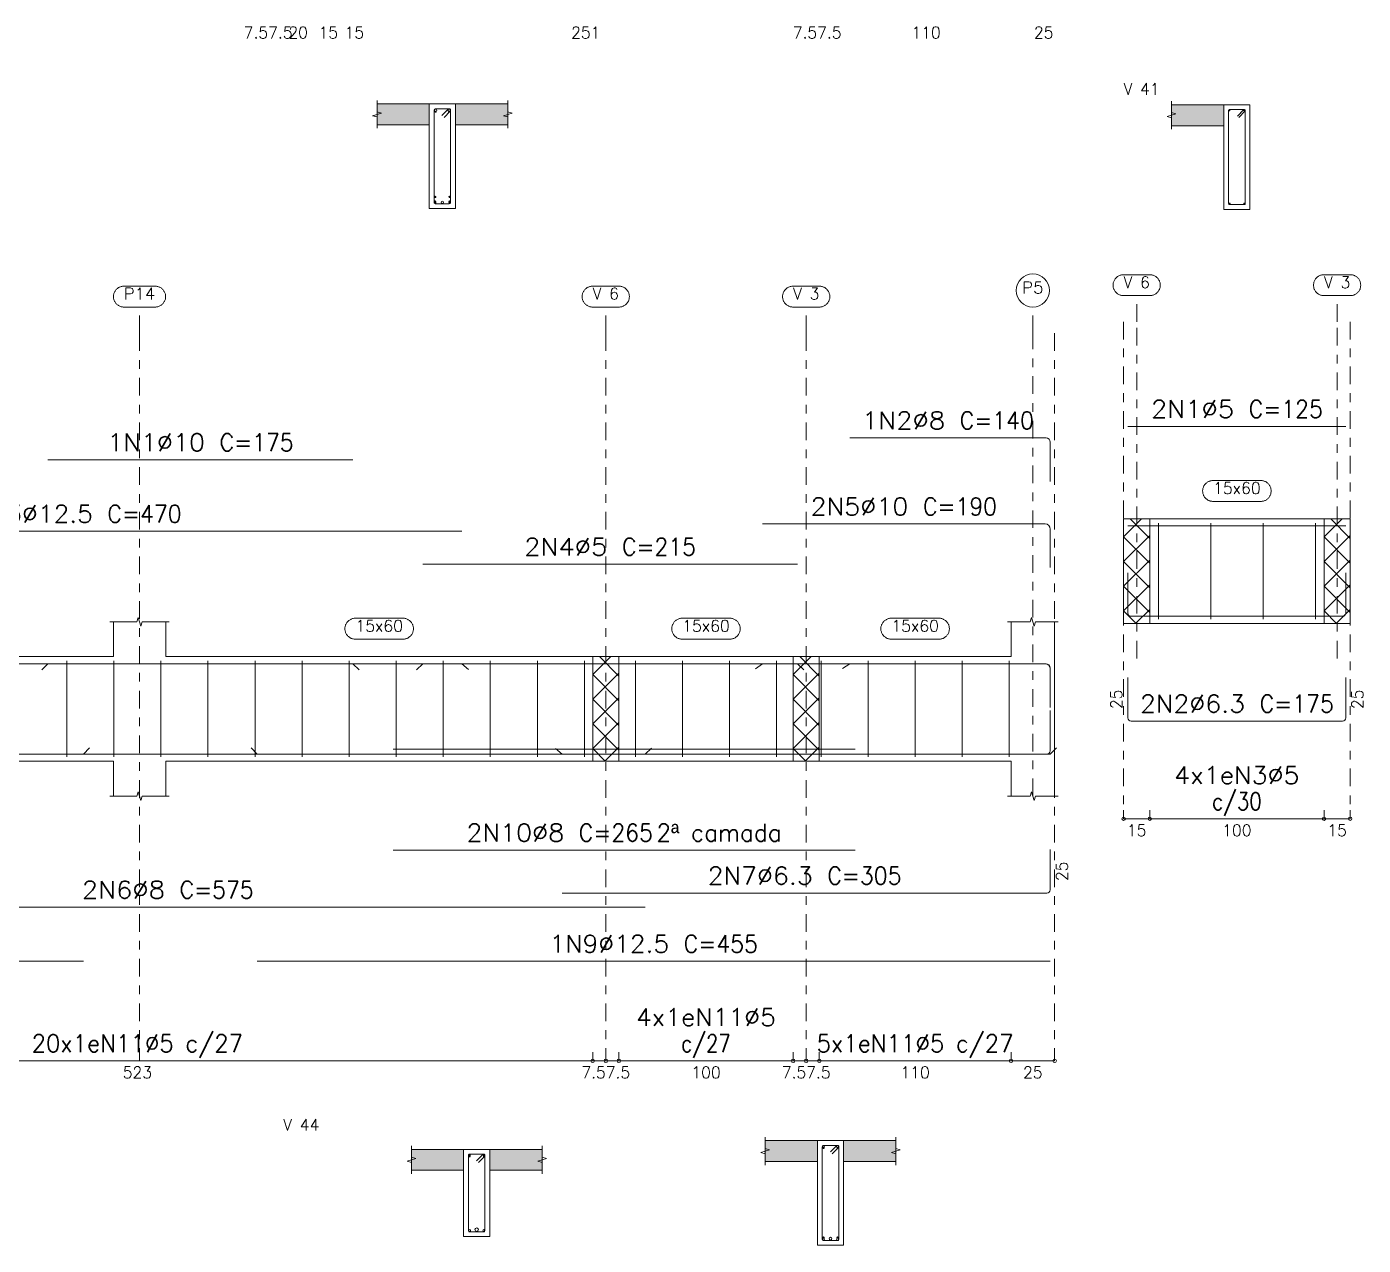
# Model space of a CAD drawing. Header units: millimetres. Extents: x 0 to 84, y 0 to 59.4.
# Drawn here: x 34.23 to 49.57, y 29.37 to 43.34 of the extents above; entities that cross this region are included whole.
import ezdxf
from ezdxf.enums import TextEntityAlignment as Align

# ---------------------------------------------------------------- set-up
doc = ezdxf.new("R2010")
doc.units = ezdxf.units.MM
doc.linetypes.add('CYPE_RAYAPUNTO', pattern=[0.4125, 0.2025, -0.105, 0, -0.105])
for name, color, linetype, lineweight in [('ARM_LONGITUDINAL_Ø10', 103, 'Continuous', 9), ('ARM_LONGITUDINAL_Ø12_5', 51, 'Continuous', 9), ('ARM_LONGITUDINAL_Ø16', 212, 'Continuous', 9), ('ARM_LONGITUDINAL_Ø20', 30, 'Continuous', 9), ('ARM_LONGITUDINAL_Ø5', 151, 'Continuous', 9), ('ARM_LONGITUDINAL_Ø6_3', 32, 'Continuous', 9), ('ARM_LONGITUDINAL_Ø8', 32, 'Continuous', 9), ('ARM_TRANSVERSAL_Ø5', 151, 'Continuous', 9), ('ELE_ARM_TRANS_TXT_EST', 3, 'Continuous', 9), ('ELE_CONT_NOS', 122, 'Continuous', 9), ('ELE_CONT_VIG_CONCRETO', 2, 'Continuous', 9), ('ELE_COT_COT_ANCORAGENS', 3, 'Continuous', 0), ('ELE_COT_COT_EST', 3, 'Continuous', 0), ('ELE_COT_COT_LIN_APOIOS', 2, 'CYPE_RAYAPUNTO', 0), ('ELE_COT_TEXTOS_ESTRIBOS', 122, 'Continuous', 0), ('ELE_REF_COT_LIN_AUX_COTA', 2, 'CYPE_RAYAPUNTO', 9), ('ELE_REF_NOME_PORTICO', 3, 'Continuous', 9), ('ELE_REF_REF_NOME', 3, 'Continuous', 9), ('ELE_REF_REF_REFERENCIA', 3, 'Continuous', 9), ('ELE_REF_TEXTO_REF_NOME', 3, 'Continuous', 9), ('ELE_REF_TEXTO_REF_REFERENCIA', 3, 'Continuous', 9), ('POR_ARM_LONG_ARM_TEXTOS', 3, 'Continuous', 9), ('POR_ARM_LONG_TXT_COMP', 3, 'Continuous', 9), ('POR_ARM_LONG_TXT_IND_LAYER_ARM_LONG', 3, 'Continuous', 9), ('SEC_CONT_LAJES_CORTE', 8, 'Continuous', 9), ('SEC_CONT_VIG_CONCRETO_CORTE', 2, 'Continuous', 9)]:
    doc.layers.add(name, color=color, linetype=linetype, lineweight=lineweight)
doc.styles.add('CYPETXT', font='', dxfattribs={"height": 0.2})
doc.styles.get('CYPETXT').set_extended_font_data('romans')

msp = doc.modelspace()

# ---------------------------------------------------------------- hatches: boundary and pattern name
at = {"layer": 'SEC_CONT_LAJES_CORTE', "true_color": 0xdad7d3}
for points in [[(38.252, 42.457), (38.852, 42.457), (38.852, 42.217), (38.252, 42.217)], [(39.752, 42.457), (39.152, 42.457), (39.152, 42.217), (39.752, 42.217)], [(47.369, 42.207), (47.969, 42.207), (47.969, 42.447), (47.369, 42.447)], [(42.706, 30.566), (43.306, 30.566), (43.306, 30.326), (42.706, 30.326)], [(44.206, 30.566), (43.606, 30.566), (43.606, 30.326), (44.206, 30.326)], [(38.646, 30.466), (39.246, 30.466), (39.246, 30.226), (38.646, 30.226)], [(40.146, 30.466), (39.546, 30.466), (39.546, 30.226), (40.146, 30.226)]]:
    msp.add_hatch(color=254, dxfattribs=at).paths.add_polyline_path(points, flags=0)

# ---------------------------------------------------------------- linework, layer by layer
at = {"layer": 'ARM_LONGITUDINAL_Ø10'}
for p, q in [((34.476, 36.036), (34.406, 35.965)), ((37.976, 36.036), (38.047, 35.965)), ((42.677, 36.036), (42.596, 35.976)), ((34.883, 35), (34.954, 35.071))]:
    msp.add_line(p, q, dxfattribs=at)
for points in [[(34.476, 38.375), (37.976, 38.375)], [(45.977, 37.139), (45.977, 37.579), (45.972, 37.602), (45.959, 37.622), (45.94, 37.635), (45.917, 37.639), (42.677, 37.639)], [(34.476, 36.036), (37.976, 36.036)], [(45.977, 35.536), (45.977, 35.976), (45.972, 35.999), (45.959, 36.018), (45.94, 36.031), (45.917, 36.036), (42.677, 36.036)], [(30.883, 35), (34.883, 35)], [(30.883, 32.624), (34.883, 32.624)]]:
    msp.add_lwpolyline(points, dxfattribs=at)
for centre in [(43.376, 30.496), (43.536, 30.496), (39.316, 29.536), (39.476, 29.536), (43.376, 29.436), (43.536, 29.436)]:
    msp.add_circle(centre, 0.01, dxfattribs=at)
at = {"layer": 'ARM_LONGITUDINAL_Ø12_5'}
for p, q in [((39.227, 36.036), (39.301, 35.969)), ((36.877, 35), (36.806, 35.071)), ((45.977, 35), (46.048, 35.071))]:
    msp.add_line(p, q, dxfattribs=at)
for points in [[(30.327, 37.055), (30.327, 37.48), (30.333, 37.509), (30.349, 37.533), (30.373, 37.549), (30.402, 37.555), (39.227, 37.555)], [(30.327, 35.536), (30.327, 35.961), (30.333, 35.989), (30.349, 36.014), (30.373, 36.03), (30.402, 36.036), (39.227, 36.036)], [(45.977, 35), (36.877, 35)], [(45.977, 32.624), (36.877, 32.624)]]:
    msp.add_lwpolyline(points, dxfattribs=at)
for centre in [(38.924, 42.384), (39.079, 42.384), (39.002, 41.329)]:
    msp.add_circle(centre, 0.0125, dxfattribs=at)
at = {"layer": 'ARM_LONGITUDINAL_Ø16'}
msp.add_circle((43.456, 29.442), 0.016, dxfattribs=at)
at = {"layer": 'ARM_LONGITUDINAL_Ø20'}
msp.add_circle((39.396, 29.546), 0.02, dxfattribs=at)
at = {"layer": 'ARM_LONGITUDINAL_Ø5'}
for p, q in [((38.777, 36.036), (38.706, 35.965)), ((43.077, 36.036), (43.148, 35.965))]:
    msp.add_line(p, q, dxfattribs=at)
for points in [[(49.369, 38.758), (46.869, 38.758)], [(49.369, 37.616), (46.869, 37.616)], [(43.077, 37.178), (38.777, 37.178)], [(43.077, 36.036), (38.777, 36.036)]]:
    msp.add_lwpolyline(points, dxfattribs=at)
for centre in [(38.924, 42.367), (39.079, 42.367), (48.034, 42.382), (48.204, 42.382), (39.314, 30.385), (39.478, 30.385), (43.376, 30.481), (43.536, 30.481)]:
    msp.add_circle(centre, 0.005, dxfattribs=at)
at = {"layer": 'ARM_LONGITUDINAL_Ø6_3'}
msp.add_line((40.377, 35), (40.3, 35.064), dxfattribs=at)
for points in [[(49.369, 37.08), (49.369, 36.617), (49.366, 36.603), (49.358, 36.591), (49.346, 36.582), (49.331, 36.58), (46.907, 36.58), (46.892, 36.582), (46.88, 36.591), (46.872, 36.603), (46.869, 36.617), (46.869, 37.08)], [(49.369, 35.878), (49.369, 35.415), (49.366, 35.401), (49.358, 35.389), (49.346, 35.38), (49.331, 35.378), (46.907, 35.378), (46.892, 35.38), (46.88, 35.389), (46.872, 35.401), (46.869, 35.415), (46.869, 35.878)], [(45.977, 35.5), (45.977, 35.038), (45.974, 35.023), (45.966, 35.011), (45.953, 35.003), (45.939, 35), (40.377, 35)], [(45.977, 33.905), (45.977, 33.443), (45.974, 33.428), (45.966, 33.416), (45.953, 33.408), (45.939, 33.405), (40.377, 33.405)]]:
    msp.add_lwpolyline(points, dxfattribs=at)
for centre in [(38.92, 41.339), (39.084, 41.339), (48.035, 41.313), (48.203, 41.313)]:
    msp.add_circle(centre, 0.0063, dxfattribs=at)
at = {"layer": 'ARM_LONGITUDINAL_Ø8'}
for p, q in [((43.677, 36.036), (43.593, 35.982)), ((41.327, 35), (41.401, 35.067))]:
    msp.add_line(p, q, dxfattribs=at)
for points in [[(45.977, 38.127), (45.977, 38.579), (45.973, 38.597), (45.963, 38.613), (45.947, 38.623), (45.929, 38.627), (43.677, 38.627)], [(45.977, 35.536), (45.977, 35.988), (45.973, 36.006), (45.963, 36.022), (45.947, 36.032), (45.929, 36.036), (43.677, 36.036)], [(30.327, 35.5), (30.327, 35.048), (30.33, 35.029), (30.341, 35.014), (30.356, 35.003), (30.375, 35), (41.327, 35)], [(38.437, 35.056), (43.737, 35.056)], [(38.437, 33.898), (43.737, 33.898)], [(30.327, 33.744), (30.327, 33.292), (30.33, 33.273), (30.341, 33.258), (30.356, 33.247), (30.375, 33.244), (41.327, 33.244)]]:
    msp.add_lwpolyline(points, dxfattribs=at)
for centre in [(38.92, 41.39), (38.92, 41.325), (39.084, 41.39), (39.084, 41.325), (39.314, 30.398), (39.478, 30.398), (43.376, 29.454), (43.536, 29.454)]:
    msp.add_circle(centre, 0.008, dxfattribs=at)
at = {"layer": 'ARM_TRANSVERSAL_Ø5'}
for p, q in [((47.219, 37.648), (47.219, 36.548)), ((47.819, 37.648), (47.819, 36.548)), ((48.419, 37.648), (48.419, 36.548)), ((49.019, 37.648), (49.019, 36.548)), ((34.692, 36.068), (34.692, 34.968)), ((35.232, 36.068), (35.232, 34.968)), ((35.772, 36.068), (35.772, 34.968)), ((36.312, 36.068), (36.312, 34.968)), ((36.852, 36.068), (36.852, 34.968)), ((37.392, 36.068), (37.392, 34.968)), ((37.932, 36.068), (37.932, 34.968)), ((38.472, 36.068), (38.472, 34.968)), ((39.012, 36.068), (39.012, 34.968)), ((39.552, 36.068), (39.552, 34.968)), ((40.092, 36.068), (40.092, 34.968)), ((40.632, 36.068), (40.632, 34.968)), ((41.217, 36.068), (41.217, 34.968)), ((41.757, 36.068), (41.757, 34.968)), ((42.297, 36.068), (42.297, 34.968)), ((42.837, 36.068), (42.837, 34.968)), ((43.347, 36.068), (43.347, 34.968)), ((43.887, 36.068), (43.887, 34.968)), ((44.427, 36.068), (44.427, 34.968)), ((44.967, 36.068), (44.967, 34.968)), ((45.507, 36.068), (45.507, 34.968))]:
    msp.add_line(p, q, dxfattribs=at)
for points in [[(39.021, 42.301), (39.092, 42.372), (39.094, 42.374), (39.095, 42.377), (39.096, 42.381), (39.097, 42.384), (39.096, 42.388), (39.095, 42.391), (39.094, 42.394), (39.092, 42.396), (39.089, 42.399), (39.086, 42.4), (39.083, 42.401), (39.079, 42.402), (38.924, 42.402), (38.918, 42.4), (38.912, 42.396), (38.908, 42.391), (38.907, 42.384), (38.907, 41.329), (38.908, 41.322), (38.912, 41.317), (38.918, 41.313), (38.924, 41.312), (39.079, 41.312), (39.086, 41.313), (39.092, 41.317), (39.095, 41.322), (39.097, 41.329), (39.097, 42.384), (39.096, 42.388), (39.095, 42.391), (39.094, 42.394), (39.092, 42.396), (39.089, 42.399), (39.086, 42.4), (39.083, 42.401), (39.079, 42.402), (39.076, 42.401), (39.073, 42.4), (39.07, 42.399), (39.067, 42.396), (38.996, 42.326)], [(48.14, 42.302), (48.211, 42.373), (48.212, 42.374), (48.213, 42.376), (48.214, 42.378), (48.214, 42.381), (48.214, 42.383), (48.213, 42.385), (48.212, 42.387), (48.211, 42.389), (48.209, 42.39), (48.207, 42.391), (48.205, 42.392), (48.203, 42.392), (48.035, 42.392), (48.031, 42.391), (48.027, 42.389), (48.025, 42.385), (48.024, 42.381), (48.024, 41.313), (48.025, 41.309), (48.027, 41.305), (48.031, 41.303), (48.035, 41.302), (48.203, 41.302), (48.207, 41.303), (48.211, 41.305), (48.213, 41.309), (48.214, 41.313), (48.214, 42.381), (48.214, 42.383), (48.213, 42.385), (48.212, 42.387), (48.211, 42.389), (48.209, 42.39), (48.207, 42.391), (48.205, 42.392), (48.203, 42.392), (48.201, 42.392), (48.199, 42.391), (48.198, 42.391), (48.196, 42.39), (48.195, 42.389), (48.124, 42.318)], [(39.416, 30.315), (39.487, 30.386), (39.489, 30.388), (39.49, 30.391), (39.491, 30.393), (39.491, 30.396), (39.491, 30.399), (39.49, 30.402), (39.489, 30.405), (39.487, 30.407), (39.484, 30.409), (39.482, 30.41), (39.479, 30.411), (39.476, 30.411), (39.316, 30.411), (39.31, 30.41), (39.305, 30.407), (39.302, 30.402), (39.301, 30.396), (39.301, 29.536), (39.302, 29.531), (39.305, 29.526), (39.31, 29.522), (39.316, 29.521), (39.476, 29.521), (39.482, 29.522), (39.487, 29.526), (39.49, 29.531), (39.491, 29.536), (39.491, 30.396), (39.491, 30.399), (39.49, 30.402), (39.489, 30.405), (39.487, 30.407), (39.484, 30.409), (39.482, 30.41), (39.479, 30.411), (39.476, 30.411), (39.474, 30.411), (39.471, 30.411), (39.469, 30.41), (39.467, 30.408), (39.465, 30.407), (39.395, 30.336)], [(43.476, 30.415), (43.548, 30.488), (43.55, 30.49), (43.551, 30.492), (43.551, 30.494), (43.551, 30.496), (43.551, 30.499), (43.55, 30.502), (43.549, 30.505), (43.547, 30.507), (43.545, 30.509), (43.542, 30.51), (43.539, 30.511), (43.536, 30.511), (43.376, 30.511), (43.371, 30.51), (43.366, 30.507), (43.362, 30.502), (43.361, 30.496), (43.361, 29.436), (43.362, 29.431), (43.366, 29.426), (43.371, 29.422), (43.376, 29.421), (43.536, 29.421), (43.542, 29.422), (43.547, 29.426), (43.55, 29.431), (43.551, 29.436), (43.551, 30.496), (43.551, 30.499), (43.55, 30.502), (43.549, 30.505), (43.547, 30.507), (43.545, 30.509), (43.542, 30.51), (43.539, 30.511), (43.536, 30.511), (43.533, 30.511), (43.531, 30.51), (43.528, 30.509), (43.526, 30.507), (43.455, 30.436)]]:
    msp.add_lwpolyline(points, dxfattribs=at)
at = {"layer": 'ELE_CONT_NOS'}
for p, q in [((46.819, 37.698), (46.819, 36.498)), ((49.419, 37.698), (49.419, 36.498)), ((35.227, 36.118), (35.227, 36.518)), ((35.827, 36.118), (35.827, 36.518)), ((45.527, 36.118), (45.527, 36.518)), ((46.027, 36.118), (46.027, 36.518)), ((40.727, 36.118), (40.727, 36.118)), ((41.027, 36.118), (41.027, 36.118)), ((43.027, 36.118), (43.027, 36.118)), ((43.327, 36.118), (43.327, 36.118)), ((35.227, 34.918), (35.227, 34.518)), ((35.827, 34.918), (35.827, 34.518)), ((40.727, 34.918), (40.727, 34.918)), ((41.027, 34.918), (41.027, 34.918)), ((43.027, 34.918), (43.027, 34.918)), ((43.327, 34.918), (43.327, 34.918)), ((45.527, 34.918), (45.527, 34.518)), ((46.027, 34.918), (46.027, 34.518))]:
    msp.add_line(p, q, dxfattribs=at)
at = {"layer": 'ELE_CONT_NOS', "lineweight": 0}
for p, q in [((46.819, 37.49), (47.026, 37.698)), ((47.119, 37.473), (46.895, 37.698)), ((49.119, 37.49), (49.326, 37.698)), ((49.419, 37.473), (49.195, 37.698)), ((46.819, 37.208), (47.119, 37.508)), ((47.119, 37.19), (46.819, 37.49)), ((49.119, 37.208), (49.419, 37.508)), ((49.419, 37.19), (49.119, 37.49)), ((46.819, 36.925), (47.119, 37.225)), ((47.119, 36.908), (46.819, 37.208)), ((49.119, 36.925), (49.419, 37.225)), ((49.419, 36.908), (49.119, 37.208)), ((46.819, 36.642), (47.119, 36.942)), ((47.119, 36.625), (46.819, 36.925)), ((49.119, 36.642), (49.419, 36.942)), ((49.419, 36.625), (49.119, 36.925)), ((46.957, 36.498), (47.119, 36.659)), ((49.257, 36.498), (49.419, 36.659)), ((46.963, 36.498), (46.819, 36.642)), ((49.263, 36.498), (49.119, 36.642)), ((40.727, 35.911), (40.934, 36.118)), ((41.027, 35.894), (40.803, 36.118)), ((43.027, 35.911), (43.234, 36.118)), ((43.327, 35.894), (43.103, 36.118)), ((40.727, 35.628), (41.027, 35.928)), ((41.027, 35.611), (40.727, 35.911)), ((43.027, 35.628), (43.327, 35.928)), ((43.327, 35.611), (43.027, 35.911)), ((40.727, 35.345), (41.027, 35.645)), ((41.027, 35.328), (40.727, 35.628)), ((43.027, 35.345), (43.327, 35.645)), ((43.327, 35.328), (43.027, 35.628)), ((40.727, 35.062), (41.027, 35.362)), ((41.027, 35.045), (40.727, 35.345)), ((43.027, 35.062), (43.327, 35.362)), ((43.327, 35.045), (43.027, 35.345)), ((40.871, 34.918), (40.727, 35.062)), ((40.865, 34.918), (41.027, 35.079)), ((43.171, 34.918), (43.027, 35.062)), ((43.165, 34.918), (43.327, 35.079))]:
    msp.add_line(p, q, dxfattribs=at)
at = {"layer": 'ELE_CONT_NOS'}
for points in [[(46.819, 37.698), (47.119, 37.698)], [(49.119, 37.698), (49.419, 37.698)], [(35.187, 36.518), (35.497, 36.518), (35.512, 36.568), (35.542, 36.468), (35.557, 36.518), (35.867, 36.518)], [(45.487, 36.518), (45.747, 36.518), (45.762, 36.568), (45.792, 36.468), (45.807, 36.518), (46.067, 36.518)], [(46.819, 36.498), (47.119, 36.498)], [(49.119, 36.498), (49.419, 36.498)], [(40.727, 36.118), (41.027, 36.118)], [(43.027, 36.118), (43.327, 36.118)], [(46.027, 36.118), (46.027, 34.918)], [(40.727, 34.918), (41.027, 34.918)], [(43.027, 34.918), (43.327, 34.918)], [(35.187, 34.518), (35.497, 34.518), (35.512, 34.568), (35.542, 34.468), (35.557, 34.518), (35.867, 34.518)], [(45.487, 34.518), (45.747, 34.518), (45.762, 34.568), (45.792, 34.468), (45.807, 34.518), (46.067, 34.518)]]:
    msp.add_lwpolyline(points, dxfattribs=at)
at = {"layer": 'ELE_CONT_NOS', "lineweight": 0}
for points in [[(46.819, 37.698), (46.819, 36.498), (47.119, 36.498), (47.119, 37.698), (46.819, 37.698)], [(49.119, 37.698), (49.119, 36.498), (49.419, 36.498), (49.419, 37.698), (49.119, 37.698)], [(40.727, 36.118), (40.727, 34.918), (41.027, 34.918), (41.027, 36.118), (40.727, 36.118)], [(43.027, 36.118), (43.027, 34.918), (43.327, 34.918), (43.327, 36.118), (43.027, 36.118)]]:
    msp.add_lwpolyline(points, close=True, dxfattribs=at)
at = {"layer": 'ELE_CONT_VIG_CONCRETO'}
for p, q in [((47.119, 37.698), (49.119, 37.698)), ((47.119, 36.498), (49.119, 36.498)), ((30.577, 36.118), (35.227, 36.118)), ((35.827, 36.118), (40.727, 36.118)), ((41.027, 36.118), (43.027, 36.118)), ((43.327, 36.118), (45.527, 36.118)), ((30.577, 34.918), (35.227, 34.918)), ((35.827, 34.918), (40.727, 34.918)), ((41.027, 34.918), (43.027, 34.918)), ((43.327, 34.918), (45.527, 34.918))]:
    msp.add_line(p, q, dxfattribs=at)
at = {"layer": 'ELE_COT_COT_EST'}
for p, q in [((46.819, 34.258), (46.819, 34.358)), ((47.119, 34.258), (47.119, 34.358)), ((49.119, 34.258), (49.119, 34.358)), ((40.727, 31.482), (40.727, 31.582)), ((40.877, 31.482), (40.877, 31.582)), ((41.027, 31.482), (41.027, 31.582)), ((43.027, 31.482), (43.027, 31.582)), ((43.177, 31.482), (43.177, 31.582)), ((43.327, 31.482), (43.327, 31.582)), ((45.527, 31.482), (45.527, 31.582))]:
    msp.add_line(p, q, dxfattribs=at)
for points in [[(46.819, 34.258), (47.119, 34.258), (47.119, 34.358)], [(47.119, 34.258), (49.119, 34.258), (49.119, 34.358)], [(49.119, 34.258), (49.419, 34.258), (49.419, 34.358)], [(30.277, 31.482), (40.727, 31.482), (40.727, 31.582)], [(40.727, 31.482), (40.877, 31.482), (40.877, 31.582)], [(40.877, 31.482), (41.027, 31.482), (41.027, 31.582)], [(41.027, 31.482), (43.027, 31.482), (43.027, 31.582)], [(43.027, 31.482), (43.177, 31.482), (43.177, 31.582)], [(43.177, 31.482), (43.327, 31.482), (43.327, 31.582)], [(43.327, 31.482), (45.527, 31.482), (45.527, 31.582)], [(45.527, 31.482), (46.027, 31.482), (46.027, 31.582)]]:
    msp.add_lwpolyline(points, dxfattribs=at)
for centre in [(46.819, 34.258), (47.119, 34.258), (47.119, 34.258), (49.119, 34.258), (49.119, 34.258), (49.419, 34.258), (40.727, 31.482), (40.727, 31.482), (40.877, 31.482), (40.877, 31.482), (41.027, 31.482), (41.027, 31.482), (43.027, 31.482), (43.027, 31.482), (43.177, 31.482), (43.177, 31.482), (43.327, 31.482), (43.327, 31.482), (45.527, 31.482), (45.527, 31.482), (46.027, 31.482)]:
    msp.add_circle(centre, 0.02, dxfattribs=at)
at = {"layer": 'ELE_COT_COT_LIN_APOIOS'}
for p, q in [((46.819, 39.958), (46.819, 34.258)), ((49.419, 39.958), (49.419, 34.258)), ((35.527, 39.827), (35.527, 31.482)), ((40.877, 39.827), (40.877, 31.482)), ((43.177, 39.827), (43.177, 31.482)), ((46.027, 39.827), (46.027, 31.482))]:
    msp.add_line(p, q, dxfattribs=at)
at = {"layer": 'ELE_REF_COT_LIN_AUX_COTA'}
for p, q in [((46.969, 39.958), (46.969, 40.258)), ((49.269, 39.958), (49.269, 40.258)), ((35.527, 39.827), (35.527, 40.127)), ((40.877, 39.827), (40.877, 40.127)), ((43.177, 39.827), (43.177, 40.127)), ((45.777, 39.827), (45.777, 40.127)), ((46.969, 36.098), (46.969, 39.958)), ((49.269, 36.098), (49.269, 39.958)), ((45.777, 34.518), (45.777, 39.827))]:
    msp.add_line(p, q, dxfattribs=at)
at = {"layer": 'ELE_REF_REF_NOME'}
for points in [[(48.392, 38.138), (48.4, 38.137), (48.408, 38.137), (48.416, 38.135), (48.424, 38.133), (48.431, 38.131), (48.439, 38.128), (48.446, 38.125), (48.453, 38.121), (48.46, 38.117), (48.466, 38.112), (48.472, 38.107), (48.478, 38.101), (48.484, 38.095), (48.489, 38.089), (48.493, 38.082), (48.497, 38.075), (48.501, 38.068), (48.504, 38.061), (48.507, 38.053), (48.509, 38.045), (48.51, 38.038), (48.511, 38.03), (48.512, 38.022), (48.512, 38.014), (48.511, 38.006), (48.51, 37.998), (48.509, 37.99), (48.507, 37.982), (48.504, 37.974), (48.501, 37.967), (48.497, 37.96), (48.493, 37.953), (48.489, 37.946), (48.484, 37.94), (48.478, 37.934), (48.472, 37.929), (48.466, 37.923), (48.46, 37.919), (48.453, 37.914), (48.446, 37.91), (48.439, 37.907), (48.431, 37.904), (48.424, 37.902), (48.416, 37.9), (48.408, 37.899), (48.4, 37.898), (48.392, 37.898), (47.846, 37.898), (47.838, 37.898), (47.83, 37.899), (47.822, 37.9), (47.814, 37.902), (47.807, 37.904), (47.799, 37.907), (47.792, 37.91), (47.785, 37.914), (47.778, 37.919), (47.772, 37.923), (47.765, 37.929), (47.76, 37.934), (47.754, 37.94), (47.749, 37.946), (47.745, 37.953), (47.741, 37.96), (47.737, 37.967), (47.734, 37.974), (47.731, 37.982), (47.729, 37.99), (47.728, 37.998), (47.727, 38.006), (47.726, 38.014), (47.726, 38.022), (47.727, 38.03), (47.728, 38.038), (47.729, 38.045), (47.731, 38.053), (47.734, 38.061), (47.737, 38.068), (47.741, 38.075), (47.745, 38.082), (47.749, 38.089), (47.754, 38.095), (47.76, 38.101), (47.765, 38.107), (47.772, 38.112), (47.778, 38.117), (47.785, 38.121), (47.792, 38.125), (47.799, 38.128), (47.807, 38.131), (47.814, 38.133), (47.822, 38.135), (47.83, 38.137), (47.838, 38.137), (47.846, 38.138), (48.392, 38.138)], [(38.55, 36.558), (38.558, 36.558), (38.566, 36.557), (38.574, 36.555), (38.582, 36.554), (38.589, 36.551), (38.597, 36.548), (38.604, 36.545), (38.611, 36.541), (38.618, 36.537), (38.624, 36.532), (38.63, 36.527), (38.636, 36.521), (38.641, 36.515), (38.646, 36.509), (38.651, 36.502), (38.655, 36.495), (38.659, 36.488), (38.662, 36.481), (38.664, 36.473), (38.667, 36.466), (38.668, 36.458), (38.669, 36.45), (38.67, 36.442), (38.67, 36.434), (38.669, 36.426), (38.668, 36.418), (38.667, 36.41), (38.664, 36.402), (38.662, 36.395), (38.659, 36.387), (38.655, 36.38), (38.651, 36.373), (38.646, 36.367), (38.641, 36.36), (38.636, 36.354), (38.63, 36.349), (38.624, 36.344), (38.618, 36.339), (38.611, 36.335), (38.604, 36.331), (38.597, 36.327), (38.589, 36.324), (38.582, 36.322), (38.574, 36.32), (38.566, 36.319), (38.558, 36.318), (38.55, 36.318), (38.004, 36.318), (37.996, 36.318), (37.988, 36.319), (37.98, 36.32), (37.972, 36.322), (37.964, 36.324), (37.957, 36.327), (37.95, 36.331), (37.943, 36.335), (37.936, 36.339), (37.929, 36.344), (37.923, 36.349), (37.918, 36.354), (37.912, 36.36), (37.907, 36.367), (37.903, 36.373), (37.899, 36.38), (37.895, 36.387), (37.892, 36.395), (37.889, 36.402), (37.887, 36.41), (37.885, 36.418), (37.884, 36.426), (37.884, 36.434), (37.884, 36.442), (37.884, 36.45), (37.885, 36.458), (37.887, 36.466), (37.889, 36.473), (37.892, 36.481), (37.895, 36.488), (37.899, 36.495), (37.903, 36.502), (37.907, 36.509), (37.912, 36.515), (37.918, 36.521), (37.923, 36.527), (37.929, 36.532), (37.936, 36.537), (37.943, 36.541), (37.95, 36.545), (37.957, 36.548), (37.964, 36.551), (37.972, 36.554), (37.98, 36.555), (37.988, 36.557), (37.996, 36.558), (38.004, 36.558), (38.55, 36.558)], [(42.3, 36.558), (42.308, 36.558), (42.316, 36.557), (42.324, 36.555), (42.332, 36.554), (42.339, 36.551), (42.347, 36.548), (42.354, 36.545), (42.361, 36.541), (42.368, 36.537), (42.374, 36.532), (42.38, 36.527), (42.386, 36.521), (42.391, 36.515), (42.396, 36.509), (42.401, 36.502), (42.405, 36.495), (42.409, 36.488), (42.412, 36.481), (42.414, 36.473), (42.417, 36.466), (42.418, 36.458), (42.419, 36.45), (42.42, 36.442), (42.42, 36.434), (42.419, 36.426), (42.418, 36.418), (42.417, 36.41), (42.414, 36.402), (42.412, 36.395), (42.409, 36.387), (42.405, 36.38), (42.401, 36.373), (42.396, 36.367), (42.391, 36.36), (42.386, 36.354), (42.38, 36.349), (42.374, 36.344), (42.368, 36.339), (42.361, 36.335), (42.354, 36.331), (42.347, 36.327), (42.339, 36.324), (42.332, 36.322), (42.324, 36.32), (42.316, 36.319), (42.308, 36.318), (42.3, 36.318), (41.754, 36.318), (41.746, 36.318), (41.738, 36.319), (41.73, 36.32), (41.722, 36.322), (41.714, 36.324), (41.707, 36.327), (41.7, 36.331), (41.693, 36.335), (41.686, 36.339), (41.679, 36.344), (41.673, 36.349), (41.668, 36.354), (41.662, 36.36), (41.657, 36.367), (41.653, 36.373), (41.649, 36.38), (41.645, 36.387), (41.642, 36.395), (41.639, 36.402), (41.637, 36.41), (41.635, 36.418), (41.634, 36.426), (41.634, 36.434), (41.634, 36.442), (41.634, 36.45), (41.635, 36.458), (41.637, 36.466), (41.639, 36.473), (41.642, 36.481), (41.645, 36.488), (41.649, 36.495), (41.653, 36.502), (41.657, 36.509), (41.662, 36.515), (41.668, 36.521), (41.673, 36.527), (41.679, 36.532), (41.686, 36.537), (41.693, 36.541), (41.7, 36.545), (41.707, 36.548), (41.714, 36.551), (41.722, 36.554), (41.73, 36.555), (41.738, 36.557), (41.746, 36.558), (41.754, 36.558), (42.3, 36.558)], [(44.7, 36.558), (44.708, 36.558), (44.716, 36.557), (44.724, 36.555), (44.732, 36.554), (44.739, 36.551), (44.747, 36.548), (44.754, 36.545), (44.761, 36.541), (44.768, 36.537), (44.774, 36.532), (44.78, 36.527), (44.786, 36.521), (44.791, 36.515), (44.796, 36.509), (44.801, 36.502), (44.805, 36.495), (44.809, 36.488), (44.812, 36.481), (44.814, 36.473), (44.817, 36.466), (44.818, 36.458), (44.819, 36.45), (44.82, 36.442), (44.82, 36.434), (44.819, 36.426), (44.818, 36.418), (44.817, 36.41), (44.814, 36.402), (44.812, 36.395), (44.809, 36.387), (44.805, 36.38), (44.801, 36.373), (44.796, 36.367), (44.791, 36.36), (44.786, 36.354), (44.78, 36.349), (44.774, 36.344), (44.768, 36.339), (44.761, 36.335), (44.754, 36.331), (44.747, 36.327), (44.739, 36.324), (44.732, 36.322), (44.724, 36.32), (44.716, 36.319), (44.708, 36.318), (44.7, 36.318), (44.154, 36.318), (44.146, 36.318), (44.138, 36.319), (44.13, 36.32), (44.122, 36.322), (44.114, 36.324), (44.107, 36.327), (44.1, 36.331), (44.093, 36.335), (44.086, 36.339), (44.079, 36.344), (44.073, 36.349), (44.068, 36.354), (44.062, 36.36), (44.057, 36.367), (44.053, 36.373), (44.049, 36.38), (44.045, 36.387), (44.042, 36.395), (44.039, 36.402), (44.037, 36.41), (44.035, 36.418), (44.034, 36.426), (44.034, 36.434), (44.034, 36.442), (44.034, 36.45), (44.035, 36.458), (44.037, 36.466), (44.039, 36.473), (44.042, 36.481), (44.045, 36.488), (44.049, 36.495), (44.053, 36.502), (44.057, 36.509), (44.062, 36.515), (44.068, 36.521), (44.073, 36.527), (44.079, 36.532), (44.086, 36.537), (44.093, 36.541), (44.1, 36.545), (44.107, 36.548), (44.114, 36.551), (44.122, 36.554), (44.13, 36.555), (44.138, 36.557), (44.146, 36.558), (44.154, 36.558), (44.7, 36.558)]]:
    msp.add_lwpolyline(points, close=True, dxfattribs=at)
at = {"layer": 'ELE_REF_REF_REFERENCIA'}
for points in [[(47.12, 40.498), (47.128, 40.497), (47.136, 40.497), (47.144, 40.495), (47.152, 40.493), (47.159, 40.491), (47.167, 40.488), (47.174, 40.485), (47.181, 40.481), (47.188, 40.477), (47.194, 40.472), (47.2, 40.467), (47.206, 40.461), (47.212, 40.455), (47.217, 40.449), (47.221, 40.442), (47.225, 40.435), (47.229, 40.428), (47.232, 40.421), (47.235, 40.413), (47.237, 40.405), (47.238, 40.398), (47.239, 40.39), (47.24, 40.382), (47.24, 40.374), (47.239, 40.366), (47.238, 40.358), (47.237, 40.35), (47.235, 40.342), (47.232, 40.334), (47.229, 40.327), (47.225, 40.32), (47.221, 40.313), (47.217, 40.306), (47.212, 40.3), (47.206, 40.294), (47.2, 40.289), (47.194, 40.283), (47.188, 40.279), (47.181, 40.274), (47.174, 40.27), (47.167, 40.267), (47.159, 40.264), (47.152, 40.262), (47.144, 40.26), (47.136, 40.259), (47.128, 40.258), (47.12, 40.258), (46.818, 40.258), (46.81, 40.258), (46.802, 40.259), (46.794, 40.26), (46.786, 40.262), (46.779, 40.264), (46.771, 40.267), (46.764, 40.27), (46.757, 40.274), (46.75, 40.279), (46.744, 40.283), (46.737, 40.289), (46.732, 40.294), (46.726, 40.3), (46.721, 40.306), (46.717, 40.313), (46.713, 40.32), (46.709, 40.327), (46.706, 40.334), (46.703, 40.342), (46.701, 40.35), (46.7, 40.358), (46.699, 40.366), (46.698, 40.374), (46.698, 40.382), (46.699, 40.39), (46.7, 40.398), (46.701, 40.405), (46.703, 40.413), (46.706, 40.421), (46.709, 40.428), (46.713, 40.435), (46.717, 40.442), (46.721, 40.449), (46.726, 40.455), (46.732, 40.461), (46.737, 40.467), (46.744, 40.472), (46.75, 40.477), (46.757, 40.481), (46.764, 40.485), (46.771, 40.488), (46.779, 40.491), (46.786, 40.493), (46.794, 40.495), (46.802, 40.497), (46.81, 40.497), (46.818, 40.498), (47.12, 40.498)], [(49.42, 40.498), (49.428, 40.497), (49.436, 40.497), (49.444, 40.495), (49.452, 40.493), (49.459, 40.491), (49.467, 40.488), (49.474, 40.485), (49.481, 40.481), (49.488, 40.477), (49.494, 40.472), (49.5, 40.467), (49.506, 40.461), (49.512, 40.455), (49.517, 40.449), (49.521, 40.442), (49.525, 40.435), (49.529, 40.428), (49.532, 40.421), (49.535, 40.413), (49.537, 40.405), (49.538, 40.398), (49.539, 40.39), (49.54, 40.382), (49.54, 40.374), (49.539, 40.366), (49.538, 40.358), (49.537, 40.35), (49.535, 40.342), (49.532, 40.334), (49.529, 40.327), (49.525, 40.32), (49.521, 40.313), (49.517, 40.306), (49.512, 40.3), (49.506, 40.294), (49.5, 40.289), (49.494, 40.283), (49.488, 40.279), (49.481, 40.274), (49.474, 40.27), (49.467, 40.267), (49.459, 40.264), (49.452, 40.262), (49.444, 40.26), (49.436, 40.259), (49.428, 40.258), (49.42, 40.258), (49.118, 40.258), (49.11, 40.258), (49.102, 40.259), (49.094, 40.26), (49.086, 40.262), (49.079, 40.264), (49.071, 40.267), (49.064, 40.27), (49.057, 40.274), (49.05, 40.279), (49.044, 40.283), (49.037, 40.289), (49.032, 40.294), (49.026, 40.3), (49.021, 40.306), (49.017, 40.313), (49.013, 40.32), (49.009, 40.327), (49.006, 40.334), (49.003, 40.342), (49.001, 40.35), (49, 40.358), (48.999, 40.366), (48.998, 40.374), (48.998, 40.382), (48.999, 40.39), (49, 40.398), (49.001, 40.405), (49.003, 40.413), (49.006, 40.421), (49.009, 40.428), (49.013, 40.435), (49.017, 40.442), (49.021, 40.449), (49.026, 40.455), (49.032, 40.461), (49.037, 40.467), (49.044, 40.472), (49.05, 40.477), (49.057, 40.481), (49.064, 40.485), (49.071, 40.488), (49.079, 40.491), (49.086, 40.493), (49.094, 40.495), (49.102, 40.497), (49.11, 40.497), (49.118, 40.498), (49.42, 40.498)], [(35.706, 40.367), (35.714, 40.367), (35.722, 40.366), (35.73, 40.364), (35.738, 40.363), (35.745, 40.36), (35.753, 40.357), (35.76, 40.354), (35.767, 40.35), (35.774, 40.346), (35.78, 40.341), (35.786, 40.336), (35.792, 40.33), (35.797, 40.324), (35.802, 40.318), (35.807, 40.311), (35.811, 40.305), (35.815, 40.297), (35.818, 40.29), (35.82, 40.282), (35.823, 40.275), (35.824, 40.267), (35.825, 40.259), (35.826, 40.251), (35.826, 40.243), (35.825, 40.235), (35.824, 40.227), (35.823, 40.219), (35.82, 40.211), (35.818, 40.204), (35.815, 40.196), (35.811, 40.189), (35.807, 40.182), (35.802, 40.176), (35.797, 40.169), (35.792, 40.163), (35.786, 40.158), (35.78, 40.153), (35.774, 40.148), (35.767, 40.144), (35.76, 40.14), (35.753, 40.136), (35.745, 40.133), (35.738, 40.131), (35.73, 40.129), (35.722, 40.128), (35.714, 40.127), (35.706, 40.127), (35.348, 40.127), (35.34, 40.127), (35.332, 40.128), (35.324, 40.129), (35.316, 40.131), (35.308, 40.133), (35.301, 40.136), (35.294, 40.14), (35.287, 40.144), (35.28, 40.148), (35.273, 40.153), (35.267, 40.158), (35.262, 40.163), (35.256, 40.169), (35.251, 40.176), (35.247, 40.182), (35.243, 40.189), (35.239, 40.196), (35.236, 40.204), (35.233, 40.211), (35.231, 40.219), (35.229, 40.227), (35.228, 40.235), (35.228, 40.243), (35.228, 40.251), (35.228, 40.259), (35.229, 40.267), (35.231, 40.275), (35.233, 40.282), (35.236, 40.29), (35.239, 40.297), (35.243, 40.305), (35.247, 40.311), (35.251, 40.318), (35.256, 40.324), (35.262, 40.33), (35.267, 40.336), (35.273, 40.341), (35.28, 40.346), (35.287, 40.35), (35.294, 40.354), (35.301, 40.357), (35.308, 40.36), (35.316, 40.363), (35.324, 40.364), (35.332, 40.366), (35.34, 40.367), (35.348, 40.367), (35.706, 40.367)], [(41.028, 40.367), (41.036, 40.367), (41.044, 40.366), (41.052, 40.364), (41.06, 40.363), (41.067, 40.36), (41.075, 40.357), (41.082, 40.354), (41.089, 40.35), (41.096, 40.346), (41.102, 40.341), (41.108, 40.336), (41.114, 40.33), (41.119, 40.324), (41.124, 40.318), (41.129, 40.311), (41.133, 40.305), (41.137, 40.297), (41.14, 40.29), (41.142, 40.282), (41.145, 40.275), (41.146, 40.267), (41.147, 40.259), (41.148, 40.251), (41.148, 40.243), (41.147, 40.235), (41.146, 40.227), (41.145, 40.219), (41.142, 40.211), (41.14, 40.204), (41.137, 40.196), (41.133, 40.189), (41.129, 40.182), (41.124, 40.176), (41.119, 40.169), (41.114, 40.163), (41.108, 40.158), (41.102, 40.153), (41.096, 40.148), (41.089, 40.144), (41.082, 40.14), (41.075, 40.136), (41.067, 40.133), (41.06, 40.131), (41.052, 40.129), (41.044, 40.128), (41.036, 40.127), (41.028, 40.127), (40.726, 40.127), (40.718, 40.127), (40.71, 40.128), (40.702, 40.129), (40.694, 40.131), (40.686, 40.133), (40.679, 40.136), (40.672, 40.14), (40.665, 40.144), (40.658, 40.148), (40.651, 40.153), (40.645, 40.158), (40.64, 40.163), (40.634, 40.169), (40.629, 40.176), (40.625, 40.182), (40.621, 40.189), (40.617, 40.196), (40.614, 40.204), (40.611, 40.211), (40.609, 40.219), (40.607, 40.227), (40.606, 40.235), (40.606, 40.243), (40.606, 40.251), (40.606, 40.259), (40.607, 40.267), (40.609, 40.275), (40.611, 40.282), (40.614, 40.29), (40.617, 40.297), (40.621, 40.305), (40.625, 40.311), (40.629, 40.318), (40.634, 40.324), (40.64, 40.33), (40.645, 40.336), (40.651, 40.341), (40.658, 40.346), (40.665, 40.35), (40.672, 40.354), (40.679, 40.357), (40.686, 40.36), (40.694, 40.363), (40.702, 40.364), (40.71, 40.366), (40.718, 40.367), (40.726, 40.367), (41.028, 40.367)], [(43.328, 40.367), (43.336, 40.367), (43.344, 40.366), (43.352, 40.364), (43.36, 40.363), (43.367, 40.36), (43.375, 40.357), (43.382, 40.354), (43.389, 40.35), (43.396, 40.346), (43.402, 40.341), (43.408, 40.336), (43.414, 40.33), (43.419, 40.324), (43.424, 40.318), (43.429, 40.311), (43.433, 40.305), (43.437, 40.297), (43.44, 40.29), (43.442, 40.282), (43.445, 40.275), (43.446, 40.267), (43.447, 40.259), (43.448, 40.251), (43.448, 40.243), (43.447, 40.235), (43.446, 40.227), (43.445, 40.219), (43.442, 40.211), (43.44, 40.204), (43.437, 40.196), (43.433, 40.189), (43.429, 40.182), (43.424, 40.176), (43.419, 40.169), (43.414, 40.163), (43.408, 40.158), (43.402, 40.153), (43.396, 40.148), (43.389, 40.144), (43.382, 40.14), (43.375, 40.136), (43.367, 40.133), (43.36, 40.131), (43.352, 40.129), (43.344, 40.128), (43.336, 40.127), (43.328, 40.127), (43.026, 40.127), (43.018, 40.127), (43.01, 40.128), (43.002, 40.129), (42.994, 40.131), (42.986, 40.133), (42.979, 40.136), (42.972, 40.14), (42.965, 40.144), (42.958, 40.148), (42.951, 40.153), (42.945, 40.158), (42.94, 40.163), (42.934, 40.169), (42.929, 40.176), (42.925, 40.182), (42.921, 40.189), (42.917, 40.196), (42.914, 40.204), (42.911, 40.211), (42.909, 40.219), (42.907, 40.227), (42.906, 40.235), (42.906, 40.243), (42.906, 40.251), (42.906, 40.259), (42.907, 40.267), (42.909, 40.275), (42.911, 40.282), (42.914, 40.29), (42.917, 40.297), (42.921, 40.305), (42.925, 40.311), (42.929, 40.318), (42.934, 40.324), (42.94, 40.33), (42.945, 40.336), (42.951, 40.341), (42.958, 40.346), (42.965, 40.35), (42.972, 40.354), (42.979, 40.357), (42.986, 40.36), (42.994, 40.363), (43.002, 40.364), (43.01, 40.366), (43.018, 40.367), (43.026, 40.367), (43.328, 40.367)]]:
    msp.add_lwpolyline(points, close=True, dxfattribs=at)
msp.add_circle((45.777, 40.317), 0.19, dxfattribs=at)
at = {"layer": 'SEC_CONT_LAJES_CORTE'}
for points in [[(38.252, 42.497), (38.252, 42.367), (38.302, 42.352), (38.202, 42.322), (38.252, 42.307), (38.252, 42.177)], [(39.752, 42.497), (39.752, 42.367), (39.802, 42.352), (39.702, 42.322), (39.752, 42.307), (39.752, 42.177)], [(47.369, 42.167), (47.369, 42.297), (47.319, 42.312), (47.419, 42.342), (47.369, 42.357), (47.369, 42.487)], [(38.252, 42.457), (38.852, 42.457), (38.852, 42.217), (38.252, 42.217)], [(39.752, 42.457), (39.152, 42.457), (39.152, 42.217), (39.752, 42.217)], [(47.369, 42.207), (47.969, 42.207), (47.969, 42.447), (47.369, 42.447)], [(42.706, 30.606), (42.706, 30.476), (42.756, 30.461), (42.656, 30.431), (42.706, 30.416), (42.706, 30.286)], [(42.706, 30.566), (43.306, 30.566), (43.306, 30.326), (42.706, 30.326)], [(44.206, 30.566), (43.606, 30.566), (43.606, 30.326), (44.206, 30.326)], [(44.206, 30.606), (44.206, 30.476), (44.256, 30.461), (44.156, 30.431), (44.206, 30.416), (44.206, 30.286)], [(38.646, 30.506), (38.646, 30.376), (38.696, 30.361), (38.596, 30.331), (38.646, 30.316), (38.646, 30.186)], [(38.646, 30.466), (39.246, 30.466), (39.246, 30.226), (38.646, 30.226)], [(40.146, 30.466), (39.546, 30.466), (39.546, 30.226), (40.146, 30.226)], [(40.146, 30.506), (40.146, 30.376), (40.196, 30.361), (40.096, 30.331), (40.146, 30.316), (40.146, 30.186)]]:
    msp.add_lwpolyline(points, dxfattribs=at)
at = {"layer": 'SEC_CONT_LAJES_CORTE', "color": 254, "true_color": 0xdad7d3}
for points in [[(38.252, 42.457), (38.852, 42.457), (38.852, 42.217), (38.252, 42.217)], [(39.752, 42.457), (39.152, 42.457), (39.152, 42.217), (39.752, 42.217)], [(47.369, 42.207), (47.969, 42.207), (47.969, 42.447), (47.369, 42.447)], [(42.706, 30.566), (43.306, 30.566), (43.306, 30.326), (42.706, 30.326)], [(44.206, 30.566), (43.606, 30.566), (43.606, 30.326), (44.206, 30.326)], [(38.646, 30.466), (39.246, 30.466), (39.246, 30.226), (38.646, 30.226)], [(40.146, 30.466), (39.546, 30.466), (39.546, 30.226), (40.146, 30.226)]]:
    msp.add_lwpolyline(points, close=True, dxfattribs=at)
at = {"layer": 'SEC_CONT_VIG_CONCRETO_CORTE'}
for points in [[(39.152, 42.457), (38.852, 42.457), (38.852, 41.257), (39.152, 41.257), (39.152, 42.457)], [(48.269, 42.447), (47.969, 42.447), (47.969, 41.247), (48.269, 41.247), (48.269, 42.447)], [(43.606, 30.566), (43.306, 30.566), (43.306, 29.366), (43.606, 29.366), (43.606, 30.566)], [(39.546, 30.466), (39.246, 30.466), (39.246, 29.466), (39.546, 29.466), (39.546, 30.466)]]:
    msp.add_lwpolyline(points, close=True, dxfattribs=at)

# ---------------------------------------------------------------- texts
at = {"layer": 'ELE_ARM_TRANS_TXT_EST', "style": 'CYPETXT'}
for s, width, p, p2 in [('4x1eN3%%c5', 0.938357, (47.4, 34.658), (48.837, 34.658)), ('c/30', 0.739875, (47.834, 34.358), (48.404, 34.358)), ('4x1eN11%%c5', 0.930974, (41.224, 31.882), (42.829, 31.882)), ('20x1eN11%%c5 c/27', 0.840083, (34.288, 31.582), (36.715, 31.582)), ('c/27', 0.739875, (41.742, 31.582), (42.312, 31.582)), ('5x1eN11%%c5 c/27', 0.837784, (43.297, 31.582), (45.556, 31.582))]:
    msp.add_text(s, height=0.2, dxfattribs=dict(at, width=width)).set_placement(p, p2, align=Align.FIT)
at = {"layer": 'ELE_COT_COT_ANCORAGENS', "style": 'CYPETXT', "width": 0.872274}
for p, p2 in [((46.802, 35.516), (46.802, 35.74)), ((49.569, 35.516), (49.569, 35.74)), ((46.177, 33.543), (46.177, 33.767))]:
    msp.add_text('25', height=0.1333, rotation=90, dxfattribs=at).set_placement(p, p2, align=Align.FIT)
at = {"layer": 'ELE_COT_TEXTOS_ESTRIBOS', "style": 'CYPETXT'}
for s, width, p, p2 in [('7.5', 0.868127, (36.722, 43.209), (37.002, 43.209)), ('7.5', 0.868127, (37.002, 43.209), (37.282, 43.209)), ('20', 0.872274, (37.235, 43.209), (37.459, 43.209)), ('15', 0.872274, (37.58, 43.209), (37.804, 43.209)), ('15', 0.872274, (37.88, 43.209), (38.104, 43.209)), ('251', 0.872274, (40.479, 43.209), (40.815, 43.209)), ('7.5', 0.868127, (43.022, 43.209), (43.302, 43.209)), ('7.5', 0.868127, (43.302, 43.209), (43.582, 43.209)), ('110', 0.872274, (44.384, 43.209), (44.72, 43.209)), ('25', 0.872274, (45.79, 43.209), (46.014, 43.209)), ('15', 0.872274, (46.857, 34.058), (47.081, 34.058)), ('100', 0.872274, (47.951, 34.058), (48.287, 34.058)), ('15', 0.872274, (49.157, 34.058), (49.381, 34.058)), ('523', 0.872274, (35.334, 31.282), (35.67, 31.282)), ('7.5', 0.868127, (40.597, 31.282), (40.877, 31.282)), ('7.5', 0.868127, (40.877, 31.282), (41.157, 31.282)), ('100', 0.872274, (41.859, 31.282), (42.195, 31.282)), ('7.5', 0.868127, (42.897, 31.282), (43.177, 31.282)), ('7.5', 0.868127, (43.177, 31.282), (43.457, 31.282)), ('110', 0.872274, (44.259, 31.282), (44.595, 31.282)), ('25', 0.872274, (45.665, 31.282), (45.889, 31.282))]:
    msp.add_text(s, height=0.1333, dxfattribs=dict(at, width=width)).set_placement(p, p2, align=Align.FIT)
at = {"layer": 'ELE_REF_NOME_PORTICO', "style": 'CYPETXT', "width": 0.816032}
for s, p, p2 in [('V 41', (46.819, 42.562), (47.233, 42.562)), ('V 44', (37.176, 30.681), (37.59, 30.681))]:
    msp.add_text(s, height=0.1333, dxfattribs=at).set_placement(p, p2, align=Align.FIT)
at = {"layer": 'ELE_REF_TEXTO_REF_NOME', "style": 'CYPETXT', "width": 0.876123}
for p, p2 in [((47.846, 37.984), (48.392, 37.984)), ((38.004, 36.404), (38.55, 36.404)), ((41.754, 36.404), (42.3, 36.404)), ((44.154, 36.404), (44.7, 36.404))]:
    msp.add_text('15x60', height=0.1333, dxfattribs=at).set_placement(p, p2, align=Align.FIT)
at = {"layer": 'ELE_REF_TEXTO_REF_REFERENCIA', "style": 'CYPETXT'}
for s, width, p, p2 in [('P14', 0.91451, (35.348, 40.214), (35.706, 40.214)), ('V 6', 0.796974, (40.726, 40.214), (41.028, 40.214)), ('V 3', 0.796974, (43.026, 40.214), (43.328, 40.214)), ('P5', 0.935124, (45.654, 40.284), (45.9, 40.284)), ('V 6', 0.796974, (46.818, 40.344), (47.12, 40.344)), ('V 3', 0.796974, (49.118, 40.344), (49.42, 40.344))]:
    msp.add_text(s, height=0.1333, dxfattribs=dict(at, width=width)).set_placement(p, p2, align=Align.FIT)
at = {"layer": 'POR_ARM_LONG_ARM_TEXTOS', "style": 'CYPETXT'}
for s, width, p, p2 in [('2N1%%c5', 0.953428, (47.133, 38.858), (48.087, 38.858)), ('1N2%%c8', 0.953428, (43.817, 38.727), (44.771, 38.727)), ('1N1%%c10', 0.940329, (35.156, 38.475), (36.278, 38.475)), ('2N5%%c10', 0.940329, (43.227, 37.739), (44.349, 37.739)), ('2N3%%c12.5', 0.925627, (33.618, 37.655), (34.992, 37.655)), ('2N4%%c5', 0.953428, (39.941, 37.278), (40.895, 37.278)), ('2N2%%c6.3', 0.933581, (47.007, 35.478), (48.213, 35.478)), ('2N10%%c8', 0.940329, (39.278, 33.998), (40.4, 33.998)), ('2N7%%c6.3', 0.933581, (42.046, 33.505), (43.252, 33.505)), ('2N6%%c8', 0.953428, (34.865, 33.344), (35.819, 33.344)), ('1N9%%c12.5', 0.925627, (40.231, 32.724), (41.605, 32.724))]:
    msp.add_text(s, height=0.2, dxfattribs=dict(at, width=width)).set_placement(p, p2, align=Align.FIT)
at = {"layer": 'POR_ARM_LONG_TXT_COMP', "style": 'CYPETXT', "width": 0.770929}
for s, p, p2 in [(' C=125', (48.127, 38.858), (49.105, 38.858)), (' C=140', (44.811, 38.727), (45.789, 38.727)), (' C=175', (36.318, 38.475), (37.296, 38.475)), (' C=190', (44.389, 37.739), (45.367, 37.739)), (' C=470', (35.032, 37.655), (36.01, 37.655)), (' C=215', (40.935, 37.278), (41.913, 37.278)), (' C=175', (48.253, 35.478), (49.231, 35.478)), (' C=265', (40.44, 33.998), (41.418, 33.998)), (' C=305', (43.292, 33.505), (44.27, 33.505)), (' C=575', (35.859, 33.344), (36.837, 33.344)), (' C=455', (41.645, 32.724), (42.623, 32.724))]:
    msp.add_text(s, height=0.2, dxfattribs=at).set_placement(p, p2, align=Align.FIT)
at = {"layer": 'POR_ARM_LONG_TXT_IND_LAYER_ARM_LONG', "style": 'CYPETXT', "width": 0.837999}
msp.add_text('2ª camada', height=0.2, dxfattribs=at).set_placement((41.458, 33.998), (42.895, 33.998), align=Align.FIT)

doc.saveas('drawing.dxf')
